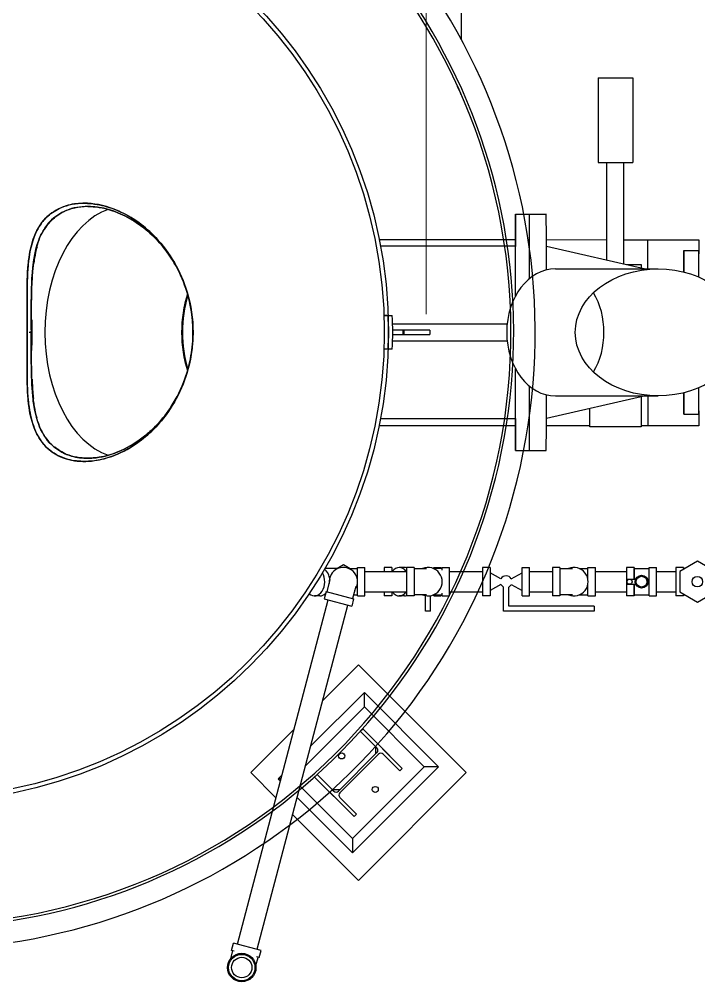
# Model space of a CAD drawing. Header units: metres. Extents: x 0 to 63075, y 0 to 44550.
# Drawn here: x 60443.5 to 60744.9, y 37274.5 to 37701.2 of the extents above; entities that cross this region are included whole.
import ezdxf

# ---------------------------------------------------------------- set-up
doc = ezdxf.new("R2010")
doc.units = ezdxf.units.M
doc.header["$LTSCALE"] = 75
for name, color, linetype in [('GSB', 7, 'Continuous'), ('ML6', 1, 'Continuous'), ('SL1', 8, 'Continuous')]:
    doc.layers.add(name, color=color, linetype=linetype)
doc.styles.add('Arial', font='arial.ttf')
doc.dimstyles.new('VL0-GL_L', dxfattribs={"dimtxt": 0.18, "dimasz": 0.18, "dimexe": 0.18, "dimexo": 0.0625, "dimgap": 0.09, "dimtad": 0, "dimtih": 1, "dimtoh": 1, "dimdec": 4, "dimzin": 0, "dimdsep": 46, "dimtxsty": 'Standard', "dimcen": 0.09, "dimadec": 0, "dimazin": 0, "dimtfac": 1, "dimtdec": 4, "dimtofl": 0, "dimtmove": 0, "dimatfit": 3, "dimfxl": 1, "dimtolj": 1, "dimtzin": 0, "dimarcsym": 0})

# ---------------------------------------------------------------- blocks, each defined once
blk = doc.blocks.new('A$C6bae614f')
at = {"layer": 'SL1'}
for p, q in [((417973.8, 25816), (417973.8, 26886.7)), ((418377.5, 25703.8), (418479.5, 25703.8)), ((418377.5, 25703.8), (418377.5, 25453.8)), ((418479.5, 25703.8), (418479.5, 25453.8)), ((418377.5, 25453.8), (418479.5, 25453.8)), ((418403.5, 25166.2), (418403.5, 25453.8)), ((418453.5, 25154.8), (418453.5, 25453.8)), ((416864.1, 25333.9), (416859, 25333.9)), ((416861.5, 25333.9), (416861.1, 25333.9)), ((416866, 25333.9), (416866.3, 25333.9)), ((416869.8, 25324.4), (416869.8, 25324.4)), ((416873.3, 25324.3), (416871.1, 25324.3)), ((418133.2, 25302.1), (418224.4, 25302.1)), ((417730.9, 25226.5), (418133.1, 25226.5)), ((418133.2, 25206.8), (417734.7, 25206.8)), ((418224.4, 25226.5), (418403.5, 25226.4)), ((418224.4, 25206.8), (418517.6, 25140.3)), ((418453.5, 25226.4), (418674.3, 25226.4)), ((418524.3, 25140.3), (418524.3, 25226.4)), ((418674.3, 25226.4), (418674.3, 25184.6)), ((418630.4, 25194.1), (418674.3, 25194.1)), ((418462.5, 25152.8), (418504.5, 25152.8)), ((418504.5, 25152.8), (418504.5, 25143.3)), ((418251, 25140.3), (418554.7, 25140.3)), ((417756.7, 25002.8), (417744.8, 25002.8)), ((417744.8, 25002.8), (417769.1, 25002.8)), ((417770.2, 24977.8), (418108.7, 24977.8)), ((416703.1, 24952.8), (416697, 24952.8)), ((416703.1, 24952.8), (416703.1, 24956.2)), ((416703.1, 24952.8), (416703.1, 24949.4)), ((417180.9, 24952.8), (417180.7, 24952.8)), ((417770.5, 24946.6), (417770.5, 24959.1)), ((417880.2, 24959.1), (417770.5, 24959.1)), ((417770.5, 24946.6), (417880.2, 24946.6)), ((417800.2, 24959.1), (417800.2, 24946.6)), ((417803.1, 24959.1), (417803.1, 24946.6)), ((417880.2, 24959.1), (417880.2, 24946.6)), ((417770.2, 24927.8), (418108.7, 24927.8)), ((417769.1, 24902.8), (417744.8, 24902.8)), ((418517.6, 24765.3), (418224.4, 24698.8)), ((418251, 24765.3), (418554.7, 24765.3)), ((418504.5, 24762.3), (418504.5, 24673.8)), ((418524.3, 24765.3), (418524.3, 24676.4)), ((418352.5, 24673.8), (418352.5, 24727.9)), ((418674.3, 24721), (418674.3, 24676.4)), ((417734.7, 24698.8), (418133.2, 24698.8)), ((418630.4, 24711.5), (418674.3, 24711.5)), ((418133.1, 24676.5), (417730.3, 24676.5)), ((418352.5, 24676.5), (418224.4, 24676.5)), ((418504.5, 24673.8), (418352.5, 24673.8)), ((418674.3, 24676.4), (418504.5, 24676.4)), ((416875.8, 24581.4), (416869.8, 24581.4)), ((416873.3, 24581.4), (416871.1, 24581.4)), ((418133.2, 24603.6), (418224.3, 24603.6)), ((416865.1, 24571.9), (416859.1, 24571.9)), ((417605.2, 24255.7), (417624.9, 24267.1)), ((417624.9, 24267.1), (417644.6, 24255.7)), ((418670.4, 24277.1), (418618.2, 24247)), ((418722.7, 24247), (418670.4, 24277.1)), ((417608.9, 24255.7), (417570.4, 24255.7)), ((417640.9, 24255.7), (417666.2, 24255.7)), ((417666.2, 24224.8), (417666.2, 24258.9)), ((417666.2, 24258.9), (417688.4, 24258.9)), ((417688.4, 24174.8), (417688.4, 24258.9)), ((417688.4, 24247), (417811.4, 24247)), ((417745.8, 24258.9), (417745.8, 24247)), ((417768.1, 24258.9), (417745.8, 24258.9)), ((417768.1, 24258.9), (417768.1, 24247)), ((417805.7, 24258.9), (417790, 24258.9)), ((417811.4, 24258.9), (417811.4, 24174.8)), ((417833.6, 24258.9), (417811.4, 24258.9)), ((417833.6, 24258.9), (417833.6, 24174.8)), ((417833.6, 24255.7), (417870.9, 24255.7)), ((417916.2, 24255.7), (417890.9, 24255.7)), ((417891.6, 24255.7), (417891.6, 24258.9)), ((417891.6, 24258.9), (417913.8, 24258.9)), ((417913.8, 24255.7), (417913.8, 24258.9)), ((417916.2, 24250.8), (417916.2, 24258.9)), ((417916.2, 24258.9), (417938.4, 24258.9)), ((417938.4, 24174.8), (417938.4, 24258.9)), ((417938.4, 24247), (418036.1, 24247)), ((418036.1, 24258.8), (418036.1, 24174.8)), ((418058.3, 24258.8), (418036.1, 24258.8)), ((418058.3, 24258.8), (418058.3, 24174.8)), ((418090.4, 24225.3), (418058.3, 24243.3)), ((418120.8, 24225.3), (418152.9, 24243.2)), ((418152.9, 24174.8), (418152.9, 24258.8)), ((418152.9, 24258.8), (418175.1, 24258.8)), ((418175.1, 24174.8), (418175.1, 24258.8)), ((418175.1, 24247), (418242.1, 24247)), ((418242.1, 24258.8), (418242.1, 24174.8)), ((418264.3, 24258.8), (418242.1, 24258.8)), ((418264.3, 24258.8), (418264.3, 24174.8)), ((418264.3, 24255.7), (418301.6, 24255.7)), ((418321.6, 24255.7), (418346.9, 24255.7)), ((418346.9, 24224.8), (418346.9, 24258.8)), ((418346.9, 24258.8), (418369.1, 24258.8)), ((418369.1, 24174.8), (418369.1, 24258.8)), ((418369.1, 24247), (418461.1, 24247)), ((418461.1, 24258.8), (418461.1, 24174.8)), ((418483.3, 24258.8), (418461.1, 24258.8)), ((418483.3, 24258.8), (418483.3, 24224.3)), ((418483.3, 24224.3), (418483.3, 24255.7)), ((418483.3, 24255.7), (418527.9, 24255.7)), ((418527.9, 24174.8), (418527.9, 24258.8)), ((418527.9, 24258.8), (418550.1, 24258.8)), ((418550.1, 24174.8), (418550.1, 24258.8)), ((418550.1, 24247), (418606.9, 24247)), ((418606.9, 24258.8), (418606.9, 24174.8)), ((418629.2, 24258.8), (418606.9, 24258.8)), ((418618.2, 24247), (418618.2, 24186.6)), ((418629.2, 24258.8), (418629.2, 24253.3)), ((418629.2, 24253.3), (418629.2, 24255.7)), ((418629.2, 24255.7), (418633.3, 24255.7)), ((417576.8, 24186.8), (417586.3, 24222.8)), ((417666.2, 24174.8), (417666.2, 24208.9)), ((418090.4, 24208.3), (418058.3, 24190.4)), ((418120.8, 24208.3), (418152.9, 24190.4)), ((418346.9, 24174.8), (418346.9, 24208.8)), ((418462.6, 24209.3), (418462.6, 24224.3)), ((418462.6, 24224.3), (418488.1, 24224.3)), ((418462.6, 24209.3), (418488.1, 24209.3)), ((418483.3, 24177.9), (418483.3, 24209.3)), ((418483.3, 24209.3), (418483.3, 24174.8)), ((417573.7, 24187.6), (417568.1, 24166.1)), ((417573.7, 24187.6), (417655, 24166.2)), ((417661.4, 24203), (417651.9, 24167)), ((417688.4, 24186.7), (417811.4, 24186.7)), ((417745.8, 24186.7), (417745.8, 24174.8)), ((417768.1, 24186.7), (417768.1, 24174.8)), ((417916.2, 24174.8), (417916.2, 24182.8)), ((417938.4, 24186.7), (418036.1, 24186.7)), ((418098.1, 24129.8), (418098.1, 24201.1)), ((418113.1, 24144.8), (418113.1, 24201.1)), ((418175.1, 24186.6), (418242.1, 24186.6)), ((418369.1, 24186.6), (418461.1, 24186.6)), ((418550.1, 24186.6), (418606.9, 24186.6)), ((418618.2, 24186.6), (418670.4, 24156.5)), ((418629.2, 24177.9), (418629.2, 24180.3)), ((418629.2, 24180.3), (418629.2, 24174.8)), ((418670.4, 24156.5), (418722.7, 24186.6)), ((417311.9, 23146.9), (417579.5, 24163.1)), ((417555.7, 24174.8), (417540, 24174.8)), ((417571.2, 24178), (417567.1, 24178)), ((417568.1, 24166.1), (417649.4, 24144.7)), ((417655, 24166.2), (417649.4, 24144.7)), ((417654.8, 24178), (417666.2, 24178)), ((417666.2, 24174.8), (417688.4, 24174.8)), ((417768.1, 24174.8), (417745.8, 24174.8)), ((417805.7, 24174.8), (417790, 24174.8)), ((417833.6, 24174.8), (417811.4, 24174.8)), ((417870.9, 24178), (417833.6, 24178)), ((417867.4, 24129.8), (417867.4, 24175.5)), ((417882.4, 24129.8), (417882.4, 24175.5)), ((417890.9, 24178), (417916.2, 24178)), ((417891.6, 24174.8), (417891.6, 24178)), ((417891.6, 24174.8), (417913.8, 24174.8)), ((417913.8, 24174.8), (417913.8, 24178)), ((417916.2, 24174.8), (417938.4, 24174.8)), ((418058.3, 24174.8), (418036.1, 24174.8)), ((418152.9, 24174.8), (418175.1, 24174.8)), ((418264.3, 24174.8), (418242.1, 24174.8)), ((418301.6, 24177.9), (418264.3, 24177.9)), ((418321.6, 24177.9), (418346.9, 24177.9)), ((418346.9, 24174.8), (418369.1, 24174.8)), ((418483.3, 24174.8), (418461.1, 24174.8)), ((418483.3, 24177.9), (418527.9, 24177.9)), ((418527.9, 24174.8), (418550.1, 24174.8)), ((418629.2, 24174.8), (418606.9, 24174.8)), ((418629.2, 24177.9), (418633.3, 24177.9)), ((417370.2, 23131.6), (417637.9, 24147.7)), ((417882.4, 24129.8), (417867.4, 24129.8)), ((418365.6, 24129.8), (418098.1, 24129.8)), ((418365.6, 24144.8), (418113.1, 24144.8)), ((418365.6, 24144.8), (418365.6, 24129.8)), ((417669.4, 23971.4), (417563.5, 23865.5)), ((417987.6, 23653.2), (417669.4, 23971.4)), ((417687.1, 23889.8), (417528, 23730.8)), ((417687.1, 23847.4), (417687.1, 23889.8)), ((417687.1, 23889.8), (417906.3, 23670.6)), ((417687.1, 23847.4), (417512.9, 23673.2)), ((417863.9, 23670.6), (417687.1, 23847.4)), ((417674.9, 23775.1), (417682.1, 23782.3)), ((417682.1, 23782.3), (417798.8, 23665.7)), ((417478.8, 23780.8), (417351.2, 23653.2)), ((417724.1, 23725.9), (417674.9, 23775.1)), ((417724.1, 23725.9), (417719.9, 23730.2)), ((417720.5, 23729.6), (417719.9, 23730.2)), ((417720.5, 23708.4), (417720.5, 23729.6)), ((417726.7, 23737.8), (417798.8, 23665.7)), ((417610.3, 23598.2), (417724.1, 23712.1)), ((417610.3, 23598.2), (417724.1, 23712.1)), ((417728.5, 23707.7), (417614.7, 23593.8)), ((417728.5, 23707.7), (417614.7, 23593.8)), ((417791.6, 23658.5), (417742.4, 23707.7)), ((417791.6, 23658.5), (417742.4, 23707.7)), ((417651.7, 23458.5), (417863.9, 23670.6)), ((417651.7, 23416.1), (417906.3, 23670.6)), ((417906.3, 23670.6), (417863.9, 23670.6)), ((417351.2, 23653.2), (417425.6, 23578.7)), ((417443.3, 23646.1), (417432.5, 23635.3)), ((417540, 23640.2), (417547.2, 23647.4)), ((417656.7, 23523.5), (417540, 23640.2)), ((417547.2, 23647.4), (417596.4, 23598.2)), ((417669.4, 23335), (417987.6, 23653.2)), ((417798.8, 23665.7), (417791.6, 23658.5)), ((417798.8, 23665.7), (417791.6, 23658.5)), ((417440.5, 23635.3), (417432.5, 23635.3)), ((417432.5, 23635.3), (417438.8, 23629)), ((417497.1, 23613.2), (417651.7, 23458.5)), ((417656.7, 23523.5), (417584.6, 23595.6)), ((417592.2, 23602.5), (417596.4, 23598.2)), ((417592.8, 23601.9), (417592.2, 23602.5)), ((417614, 23601.9), (417592.8, 23601.9)), ((417488.2, 23579.6), (417651.7, 23416.1)), ((417614.7, 23580), (417663.9, 23530.8)), ((417614.7, 23580), (417663.9, 23530.8)), ((417475, 23529.4), (417669.4, 23335)), ((417663.9, 23530.8), (417656.7, 23523.5)), ((417663.9, 23530.8), (417656.7, 23523.5)), ((417651.7, 23458.5), (417651.7, 23416.1)), ((417294.7, 23128.5), (417300.4, 23149.9)), ((417302.5, 23126.4), (417294.7, 23128.5)), ((417381.7, 23128.5), (417300.4, 23149.9)), ((417376, 23107.1), (417381.7, 23128.5)), ((417297.8, 23127.7), (417291.3, 23103.2)), ((417366.5, 23083.4), (417372.9, 23107.9)), ((417376, 23107.1), (417368.3, 23109.1))]:
    blk.add_line(p, q, dxfattribs=at)
for centre, radius in [((416369.8, 24952.9), 1388.4), ((416369.8, 24952.9), 1376), ((418470.1, 24216.8), 7.5), ((418505.6, 24216.8), 19), ((418505.6, 24216.8), 15.9), ((418670.4, 24216.8), 15.6), ((417619.9, 23702.4), 9), ((417718.9, 23603.4), 9), ((417324.8, 23077.8), 42), ((417324.8, 23077.8), 38.9), ((417324.8, 23077.8), 30.2)]:
    blk.add_circle(centre, radius, dxfattribs=at)
for centre, radius, start, end in [((416369.8, 24952.9), 1750, 185.8289, 180.3095), ((416369.8, 24952.9), 1821.5, 185.5993, 68.3648), ((416369.8, 24952.9), 1758, 185.8023, 69.7657), ((416865.9, 25135.5), 198.3, 91.7807, 92.9759), ((416845.3, 25199.8), 117, 129.1358, 130.5179), ((416840.9, 25212.3), 104.7, 130.8336, 131.6088), ((416908.6, 24952.9), 849.6, 356.6241, 3.3722), ((416908.6, 24952.9), 862, 356.6727, 3.3235), ((416870.9, 24768.8), 187.5, 266.3702, 270.6681), ((416865.9, 24762.8), 191, 267.7882, 268.6339), ((417624.9, 24216.8), 42, 322.831, 187.6534), ((417874.9, 24216.8), 42, 247.5869, 112.4093), ((418305.6, 24216.8), 42, 247.5869, 112.4093), ((418105.6, 24216.8), 17.4, 29.2105, 150.7857), ((418105.6, 24216.8), 17.4, 209.2105, 244.4255), ((418105.6, 24216.8), 17.4, 295.5707, 330.7857), ((417717.2, 23719), 9.8, 314.9982, 44.9982), ((417717.2, 23719), 9.8, 314.9981, 44.9981), ((417735.5, 23700.7), 9.8, 44.9982, 134.9982), ((417735.5, 23700.7), 9.8, 44.9981, 134.9981), ((417603.4, 23605.1), 9.8, 224.9982, 314.9982), ((417603.4, 23605.1), 9.8, 224.9981, 314.9981), ((417621.6, 23586.9), 9.8, 134.9982, 224.9982), ((417621.6, 23586.9), 9.8, 134.9981, 224.9981)]:
    blk.add_arc(centre, radius, start, end, dxfattribs=at)
for centre, major_axis, ratio, start_param, end_param in [((416982.1, 24952.8), (0, 371.5), 0.642788, 0.217034, 1.570796), ((418133.2, 24952.8), (0, 349.2), 0.000235, 5.024836, 7.039642), ((418174.3, 24952.8), (0, 349.2), 0.000235, 5.183743, 6.283185), ((418224.3, 24952.8), (0, 349.2), 0.000235, 5.268141, 6.283185), ((418630.4, 24952.8), (0, 241.3), 0.000235, 5.543893, 7.022361), ((418674.3, 24952.8), (0, 241.3), 0.000235, 5.457299, 6.283185), ((418251, 24952.8), (0, 187.5), 0.765978, 0, 1.570796), ((417306.6, 24952.8), (0, 244.5), 0.642788, 1.109387, 2.032261), ((417304.5, 24952.8), (0, -244.9), 0.642788, 4.233922, 4.712389), ((418251, 24952.8), (0, 187.5), 0.765978, 4.039283, 5.385495), ((418251, 24952.8), (0, -187.5), 0.765978, 0.89769, 2.243903), ((416941.9, 24952.8), (0, -371.5), 0.642788, 4.613525, 4.703418), ((416941.9, 24952.8), (0, 371.5), 0.642788, 1.570919, 1.669661), ((416982.1, 24952.8), (0, -371.5), 0.642788, 4.712389, 6.066213), ((417304.5, 24952.8), (0, -244.9), 0.642788, 4.712389, 5.190911), ((418251, 24952.8), (0, -187.5), 0.765978, 4.712389, 6.283185), ((416941.9, 24952.8), (0, 371.5), 0.642788, 1.67084, 1.671406), ((418133.2, 24952.8), (0, -349.2), 0.000235, 5.526729, 7.541535), ((418174.3, 24952.8), (0, -349.2), 0.000235, 0, 1.099442), ((418674.3, 24952.8), (0, -241.3), 0.000235, 0, 0.825886), ((418224.3, 24952.8), (0, -349.2), 0.000235, 6.283185, 7.29823), ((418630.4, 24952.8), (0, -241.3), 0.000235, 5.54401, 7.022477), ((417540, 24216.8), (0, -42), 0.707107, 5.7155, 8.535591), ((417555.7, 24216.8), (0, 42), 0.707107, 4.983662, 5.803254), ((417790, 24216.8), (0, 42), 0.707107, 5.512628, 7.053743), ((417805.7, 24216.8), (0, 42), 0.707107, 6.092377, 6.283185), ((417555.7, 24216.8), (0, -42), 0.707107, 0, 0.58617), ((417555.7, 24216.8), (0, -42), 0.707107, 0.777024, 0.793223), ((417790, 24216.8), (0, -42), 0.707107, 5.512628, 7.053743), ((417805.7, 24216.8), (0, -42), 0.707107, 0, 0.190809)]:
    blk.add_ellipse(centre, major_axis=major_axis, ratio=ratio, start_param=start_param, end_param=end_param, dxfattribs=at)
blk.add_ellipse((418554.7, 24952.8), major_axis=(244.8, 0), ratio=0.765978, dxfattribs=at)
for points, knots in [([(417963, 25676.8), (417964.8, 25672.9), (417966.4, 25669.3), (417967.8, 25666.2), (417969.5, 25662.4), (417970.8, 25659.3), (417971.8, 25657.2), (417973.2, 25653.9), (417973.7, 25652.7), (417973.7, 25652.7), (417973.7, 25652.7), (417973.1, 25654.1), (417972.1, 25656.4), (417970.2, 25660.9), (417966.7, 25668.7), (417962.2, 25678.5), (417961.9, 25679.2), (417961.6, 25679.9), (417961.3, 25680.6)], [-74.302246, -74.302246, -74.302246, -74.302246, -56.092251, -56.092251, -56.092251, -33.655351, -33.655351, -33.655351, 0, 0, 0, 35.634074, 35.634074, 35.634074, 106.902222, 106.902222, 106.902222, 112.057542, 112.057542, 112.057542, 112.057542]), ([(416859, 25333.9), (416885.8, 25334.3), (416917.2, 25328.4), (416948, 25316.4), (416967.5, 25308.8), (416986.9, 25298.8), (417004.5, 25287.5), (417010.4, 25283.7), (417016.2, 25279.8), (417021.8, 25275.7), (417055.8, 25250.9), (417087.6, 25217.9), (417113.3, 25179), (417130.5, 25153.1), (417144.9, 25124.5), (417155.9, 25094.4), (417166.9, 25064.2), (417174.3, 25032.5), (417178, 25000.8), (417179.9, 24985), (417180.9, 24969.1), (417180.9, 24953.1), (417180.9, 24913.2), (417175, 24872.8), (417163.5, 24834.2), (417154.3, 24803.4), (417141.4, 24773.9), (417125.7, 24746.7), (417109.9, 24719.6), (417091.2, 24694.8), (417070.7, 24673.2), (417055.3, 24657.1), (417038.9, 24642.8), (417022.1, 24630.4), (416999.8, 24613.9), (416974.1, 24599.5), (416948, 24589.4), (416928.5, 24581.9), (416908.8, 24576.8), (416890.3, 24574.2), (416884.2, 24573.3), (416878.1, 24572.7), (416872.2, 24572.3), (416850.1, 24570.7), (416826.9, 24573), (416806.1, 24579.4), (416790.6, 24584.3), (416776.3, 24591.5), (416764.2, 24600.2), (416760.1, 24603.1), (416756.3, 24606.2), (416752.7, 24609.4), (416735.3, 24624.5), (416721.4, 24645.6), (416711.8, 24670.6), (416704.6, 24689.3), (416699.8, 24710.1), (416696.7, 24731.6), (416695.6, 24738.7), (416694.8, 24745.9), (416694.1, 24753.1), (416691.3, 24780.7), (416690.7, 24813.2), (416690.6, 24847.7), (416690.6, 24864.9), (416690.7, 24882.6), (416690.8, 24900.4), (416690.9, 24918.1), (416690.9, 24935.8), (416691, 24952.9), (416691.1, 24987.2), (416690.5, 25023.6), (416690.5, 25058.1), (416690.6, 25083.9), (416691, 25108.6), (416692.4, 25131), (416692.9, 25138.5), (416693.4, 25145.7), (416694, 25152.7), (416696.7, 25181.6), (416702.1, 25210.3), (416711.8, 25235.2), (416716.6, 25247.6), (416722.5, 25259.1), (416729.4, 25269.4), (416736.3, 25279.7), (416744.2, 25288.7), (416752.6, 25296.5), (416766.8, 25309.4), (416785.3, 25320), (416806.1, 25326.4), (416821.7, 25331.2), (416838.7, 25333.6), (416855.5, 25333.9), (416856.7, 25333.9), (416857.9, 25333.9), (416859, 25333.9)], [0, 0, 0, 0, 0.04813, 0.04813, 0.04813, 0.078563, 0.078563, 0.078563, 0.088708, 0.088708, 0.088708, 0.149715, 0.149715, 0.149715, 0.190386, 0.190386, 0.190386, 0.231057, 0.231057, 0.231057, 0.251393, 0.251393, 0.251393, 0.302231, 0.302231, 0.302231, 0.342901, 0.342901, 0.342901, 0.383572, 0.383572, 0.383572, 0.414075, 0.414075, 0.414075, 0.454652, 0.454652, 0.454652, 0.485085, 0.485085, 0.485085, 0.49523, 0.49523, 0.49523, 0.533533, 0.533533, 0.533533, 0.562261, 0.562261, 0.562261, 0.571837, 0.571837, 0.571837, 0.617682, 0.617682, 0.617682, 0.652067, 0.652067, 0.652067, 0.663528, 0.663528, 0.663528, 0.707458, 0.707458, 0.707458, 0.729423, 0.729423, 0.729423, 0.751388, 0.751388, 0.751388, 0.79532, 0.79532, 0.79532, 0.828268, 0.828268, 0.828268, 0.839251, 0.839251, 0.839251, 0.885098, 0.885098, 0.885098, 0.908022, 0.908022, 0.908022, 0.930945, 0.930945, 0.930945, 0.969248, 0.969248, 0.969248, 0.997976, 0.997976, 0.997976, 1, 1, 1, 1]), ([(416859, 25333.9), (416835.3, 25334.2), (416811.4, 25329.7), (416790.9, 25320.8), (416776.3, 25314.5), (416763.4, 25306), (416752.6, 25296.5), (416735.3, 25281.3), (416721.3, 25260.1), (416711.7, 25235.2), (416704.5, 25216.5), (416699.7, 25195.7), (416696.7, 25174.2), (416695.6, 25167.1), (416694.8, 25159.9), (416694.1, 25152.7), (416691.3, 25125.1), (416690.7, 25092.6), (416690.6, 25058.1), (416690.6, 25040.8), (416690.7, 25023.1), (416690.8, 25005.4), (416690.9, 24987.7), (416690.9, 24970), (416691, 24952.9), (416691.1, 24918.6), (416690.5, 24882.1), (416690.6, 24847.7), (416690.6, 24821.9), (416691.1, 24797.1), (416692.4, 24774.7), (416692.9, 24767.3), (416693.4, 24760.1), (416694.1, 24753.1), (416696.7, 24724.1), (416702.1, 24695.5), (416711.8, 24670.6), (416716.6, 24658.2), (416722.5, 24646.6), (416729.4, 24636.4), (416736.3, 24626.1), (416744.2, 24617.1), (416752.7, 24609.3), (416766.8, 24596.4), (416785.3, 24585.8), (416806.2, 24579.4), (416821.8, 24574.6), (416838.7, 24572.2), (416855.5, 24571.9), (416861.1, 24571.8), (416866.7, 24572), (416872.3, 24572.2), (416901.6, 24573.6), (416935.4, 24582.6), (416967.5, 24597.7), (416986.7, 24606.8), (417005.3, 24618.2), (417022.1, 24630.4), (417055.8, 24654.9), (417087.6, 24687.9), (417113.4, 24726.8), (417130.5, 24752.7), (417145, 24781.3), (417155.9, 24811.4), (417166.9, 24841.6), (417174.3, 24873.3), (417178, 24905), (417179.9, 24920.8), (417180.9, 24936.7), (417180.9, 24952.7), (417180.9, 24992.6), (417175, 25033.1), (417163.5, 25071.6), (417154.2, 25102.4), (417141.4, 25131.9), (417125.7, 25159.1), (417109.9, 25186.2), (417091.2, 25211), (417070.6, 25232.6), (417055.2, 25248.7), (417038.8, 25263), (417022.1, 25275.4), (416999.8, 25291.9), (416974, 25306.3), (416948, 25316.4), (416928.5, 25323.9), (416908.8, 25329), (416890.3, 25331.6), (416884.1, 25332.5), (416878.1, 25333.1), (416872.2, 25333.5), (416867.9, 25333.8), (416863.5, 25333.9), (416859, 25333.9)], [-2499.064893, -2499.064893, -2499.064893, -2499.064893, -2404.793792, -2404.793792, -2404.793792, -2337.639531, -2337.639531, -2337.639531, -2230.465877, -2230.465877, -2230.465877, -2150.085635, -2150.085635, -2150.085635, -2123.292222, -2123.292222, -2123.292222, -2020.596513, -2020.596513, -2020.596513, -1969.248658, -1969.248658, -1969.248658, -1917.900804, -1917.900804, -1917.900804, -1815.208159, -1815.208159, -1815.208159, -1738.188676, -1738.188676, -1738.188676, -1712.515515, -1712.515515, -1712.515515, -1605.344281, -1605.344281, -1605.344281, -1551.758664, -1551.758664, -1551.758664, -1498.173048, -1498.173048, -1498.173048, -1408.633381, -1408.633381, -1408.633381, -1341.47863, -1341.47863, -1341.47863, -1319.093714, -1319.093714, -1319.093714, -1200.524579, -1200.524579, -1200.524579, -1129.383099, -1129.383099, -1129.383099, -986.773392, -986.773392, -986.773392, -891.700254, -891.700254, -891.700254, -796.627116, -796.627116, -796.627116, -749.090547, -749.090547, -749.090547, -630.24748, -630.24748, -630.24748, -535.173026, -535.173026, -535.173026, -440.098572, -440.098572, -440.098572, -368.792731, -368.792731, -368.792731, -273.935379, -273.935379, -273.935379, -202.792365, -202.792365, -202.792365, -179.078028, -179.078028, -179.078028, -161.425362, -161.425362, -161.425362, -161.425362]), ([(416703.1, 24960.4), (416703.2, 24992.1), (416702.9, 25025.4), (416703.3, 25057), (416703.7, 25082.6), (416704.5, 25107.1), (416706.3, 25129.3), (416706.9, 25136.7), (416707.6, 25143.8), (416708.3, 25150.7), (416711.5, 25179.2), (416717.6, 25207.2), (416727.8, 25231.4), (416732.9, 25243.5), (416739, 25254.7), (416746.1, 25264.6), (416753.2, 25274.5), (416761.2, 25283.2), (416769.8, 25290.5), (416783.9, 25302.6), (416802, 25312.4), (416822.3, 25318.1), (416834.1, 25321.4), (416846.7, 25323.4), (416859.3, 25324.1)], [-2681.774328, -2681.774328, -2681.774328, -2681.774328, -2587.626366, -2587.626366, -2587.626366, -2511.377754, -2511.377754, -2511.377754, -2485.961551, -2485.961551, -2485.961551, -2380.49889, -2380.49889, -2380.49889, -2327.76756, -2327.76756, -2327.76756, -2275.03623, -2275.03623, -2275.03623, -2188.380043, -2188.380043, -2188.380043, -2137.775077, -2137.775077, -2137.775077, -2137.775077]), ([(417180.7, 24952.8), (417181.2, 25006.5), (417169.7, 25061.5), (417148.6, 25111.2), (417139.6, 25132.5), (417128.8, 25152.8), (417116.5, 25171.7), (417100.2, 25196.8), (417081.2, 25219.5), (417060.9, 25238.9), (417050.7, 25248.6), (417040.2, 25257.5), (417029.5, 25265.7), (417008.3, 25281.8), (416983.7, 25296), (416958.8, 25306), (416940.2, 25313.5), (416921.3, 25318.7), (416903.6, 25321.6), (416897.7, 25322.5), (416891.9, 25323.2), (416886.2, 25323.7), (416864.9, 25325.6), (416842.6, 25323.8), (416822.3, 25318), (416812.2, 25315.2), (416802.6, 25311.3), (416793.8, 25306.6), (416784.9, 25301.9), (416776.9, 25296.4), (416769.7, 25290.5), (416752.2, 25276.1), (416737.9, 25255.7), (416727.7, 25231.5), (416720.1, 25213.3), (416714.9, 25192.9), (416711.4, 25171.9), (416710.2, 25164.8), (416709.2, 25157.8), (416708.3, 25150.7), (416705, 25123.4), (416703.8, 25091.2), (416703.4, 25057), (416703.2, 25040), (416703.1, 25022.4), (416703.1, 25004.9), (416703.1, 24987.3), (416703.1, 24969.8), (416703.1, 24952.8), (416703.1, 24952.8), (416703.1, 24952.8), (416703.1, 24952.8)], [1551.69991, 1551.69991, 1551.69991, 1551.69991, 1712.369077, 1712.369077, 1712.369077, 1781.199663, 1781.199663, 1781.199663, 1872.973778, 1872.973778, 1872.973778, 1918.860835, 1918.860835, 1918.860835, 2010.292345, 2010.292345, 2010.292345, 2078.865977, 2078.865977, 2078.865977, 2101.723855, 2101.723855, 2101.723855, 2188.380043, 2188.380043, 2188.380043, 2231.708136, 2231.708136, 2231.708136, 2275.03623, 2275.03623, 2275.03623, 2380.49889, 2380.49889, 2380.49889, 2459.595886, 2459.595886, 2459.595886, 2485.961551, 2485.961551, 2485.961551, 2587.626366, 2587.626366, 2587.626366, 2638.458773, 2638.458773, 2638.458773, 2689.291181, 2689.291181, 2689.291181, 2689.317683, 2689.317683, 2689.317683, 2689.317683]), ([(416869.8, 25324.4), (416875.3, 25324.4), (416880.8, 25324.1), (416886.3, 25323.7), (416908.7, 25322.1), (416934, 25316.1), (416958.9, 25306), (416977.5, 25298.4), (416995.9, 25288.5), (417013, 25277.3), (417018.7, 25273.5), (417024.2, 25269.6), (417029.5, 25265.6), (417061.7, 25241.6), (417092, 25209.5), (417116.5, 25171.7), (417132.9, 25146.5), (417146.6, 25118.8), (417157.1, 25089.6), (417164.9, 25067.7), (417170.9, 25045), (417174.8, 25022), (417178.8, 24999.1), (417180.7, 24975.8), (417180.7, 24952.9), (417180.7, 24952.8), (417180.7, 24952.8), (417180.7, 24952.8)], [-2123.820376, -2123.820376, -2123.820376, -2123.820376, -2101.723855, -2101.723855, -2101.723855, -2010.292345, -2010.292345, -2010.292345, -1941.718712, -1941.718712, -1941.718712, -1918.860835, -1918.860835, -1918.860835, -1781.199663, -1781.199663, -1781.199663, -1689.425548, -1689.425548, -1689.425548, -1620.594962, -1620.594962, -1620.594962, -1551.764376, -1551.764376, -1551.764376, -1551.69991, -1551.69991, -1551.69991, -1551.69991]), ([(416740.5, 25254), (416742.8, 25257.7), (416745.1, 25261.3), (416747.6, 25264.8), (416754.7, 25274.7), (416762.8, 25283.3), (416771.4, 25290.6)], [2203.470164, 2203.470164, 2203.470164, 2203.470164, 2221.864921, 2221.864921, 2221.864921, 2274.618953, 2274.618953, 2274.618953, 2274.618953]), ([(416720.2, 25205.5), (416717.1, 25194.7), (416714.7, 25183.5), (416712.7, 25172), (416711.7, 25166), (416710.8, 25160), (416710.1, 25153.9)], [-2132.982686, -2132.982686, -2132.982686, -2132.982686, -2089.97984, -2089.97984, -2089.97984, -2067.367665, -2067.367665, -2067.367665, -2067.367665]), ([(416705.4, 25091.2), (416705.9, 25104.5), (416706.6, 25117.3), (416707.6, 25129.5), (416708.1, 25135.9), (416708.7, 25142.1), (416709.4, 25148.1)], [1996.494461, 1996.494461, 1996.494461, 1996.494461, 2038.167826, 2038.167826, 2038.167826, 2060.257, 2060.257, 2060.257, 2060.257]), ([(416704.3, 24899.1), (416704.3, 24917.2), (416704.3, 24935.3), (416704.4, 24952.9), (416704.4, 24965.1), (416704.4, 24977.6), (416704.3, 24990.2)], [1807.590349, 1807.590349, 1807.590349, 1807.590349, 1860.122839, 1860.122839, 1860.122839, 1896.697834, 1896.697834, 1896.697834, 1896.697834]), ([(416704.3, 24990), (416704.3, 24977.4), (416704.3, 24965), (416704.4, 24952.8), (416704.4, 24940.6), (416704.4, 24928.1), (416704.3, 24915.5)], [-1896.532595, -1896.532595, -1896.532595, -1896.532595, -1860.122839, -1860.122839, -1860.122839, -1823.547859, -1823.547859, -1823.547859, -1823.547859]), ([(416703.1, 24945.2), (416703.2, 24913.5), (416702.9, 24880.2), (416703.3, 24848.6), (416703.7, 24823), (416704.5, 24798.5), (416706.3, 24776.4), (416706.9, 24769), (416707.6, 24761.9), (416708.3, 24755), (416711.6, 24726.5), (416717.6, 24698.5), (416727.8, 24674.3), (416732.9, 24662.1), (416739, 24651), (416746.1, 24641.1), (416753.2, 24631.2), (416761.2, 24622.5), (416769.8, 24615.2), (416783.9, 24603.1), (416802, 24593.3), (416822.3, 24587.6), (416837.5, 24583.3), (416853.9, 24581.3), (416870.2, 24581.4), (416875.6, 24581.4), (416881, 24581.6), (416886.3, 24582), (416908.8, 24583.6), (416934, 24589.6), (416958.9, 24599.7), (416977.5, 24607.3), (416996, 24617.2), (417013, 24628.4), (417018.7, 24632.2), (417024.2, 24636.1), (417029.6, 24640.1), (417061.8, 24664.1), (417092.1, 24696.2), (417116.6, 24734), (417132.9, 24759.2), (417146.6, 24787), (417157.1, 24816.1), (417164.9, 24838), (417170.9, 24860.7), (417174.8, 24883.7), (417178.8, 24906.6), (417180.7, 24929.9), (417180.7, 24952.8)], [421.813017, 421.813017, 421.813017, 421.813017, 515.91688, 515.91688, 515.91688, 592.163327, 592.163327, 592.163327, 617.578809, 617.578809, 617.578809, 723.039358, 723.039358, 723.039358, 775.769633, 775.769633, 775.769633, 828.499908, 828.499908, 828.499908, 915.156704, 915.156704, 915.156704, 980.149302, 980.149302, 980.149302, 1001.813501, 1001.813501, 1001.813501, 1093.243139, 1093.243139, 1093.243139, 1161.815368, 1161.815368, 1161.815368, 1184.672777, 1184.672777, 1184.672777, 1322.332127, 1322.332127, 1322.332127, 1414.105027, 1414.105027, 1414.105027, 1482.934701, 1482.934701, 1482.934701, 1551.69991, 1551.69991, 1551.69991, 1551.69991]), ([(417177.5, 24900.8), (417172.8, 24864.3), (417163, 24828.2), (417148.7, 24794.5), (417139.6, 24773.2), (417128.8, 24752.9), (417116.6, 24734.1), (417100.2, 24708.9), (417081.3, 24686.2), (417060.9, 24666.8), (417050.7, 24657.1), (417040.2, 24648.2), (417029.6, 24640.1), (417008.3, 24623.9), (416983.8, 24609.7), (416958.9, 24599.7), (416940.2, 24592.2), (416921.4, 24587), (416903.6, 24584.1), (416897.7, 24583.2), (416891.9, 24582.5), (416886.3, 24582), (416864.9, 24580.1), (416842.6, 24581.9), (416822.3, 24587.7), (416812.2, 24590.5), (416802.6, 24594.4), (416793.8, 24599.1), (416785, 24603.8), (416777, 24609.3), (416769.8, 24615.2), (416752.3, 24629.6), (416737.9, 24650), (416727.8, 24674.2), (416720.2, 24692.4), (416714.9, 24712.8), (416711.4, 24733.8), (416710.2, 24740.8), (416709.2, 24747.9), (416708.4, 24755), (416705.1, 24782.3), (416703.9, 24814.5), (416703.4, 24848.6), (416703.2, 24865.7), (416703.1, 24883.3), (416703.1, 24900.8), (416703.1, 24918.4), (416703.1, 24935.9), (416703.1, 24952.8)], [-1500.064333, -1500.064333, -1500.064333, -1500.064333, -1391.161802, -1391.161802, -1391.161802, -1322.332127, -1322.332127, -1322.332127, -1230.559227, -1230.559227, -1230.559227, -1184.672777, -1184.672777, -1184.672777, -1093.243139, -1093.243139, -1093.243139, -1024.670911, -1024.670911, -1024.670911, -1001.813501, -1001.813501, -1001.813501, -915.156704, -915.156704, -915.156704, -871.828306, -871.828306, -871.828306, -828.499908, -828.499908, -828.499908, -723.039358, -723.039358, -723.039358, -643.943946, -643.943946, -643.943946, -617.578809, -617.578809, -617.578809, -515.91688, -515.91688, -515.91688, -465.085915, -465.085915, -465.085915, -414.281453, -414.281453, -414.281453, -414.281453]), ([(416705.4, 24814.5), (416705.9, 24801.2), (416706.6, 24788.4), (416707.6, 24776.3), (416708.1, 24769.8), (416708.7, 24763.6), (416709.3, 24757.6)], [-1723.751216, -1723.751216, -1723.751216, -1723.751216, -1682.07785, -1682.07785, -1682.07785, -1659.988675, -1659.988675, -1659.988675, -1659.988675]), ([(416720.1, 24700.2), (416717.1, 24711), (416714.7, 24722.2), (416712.7, 24733.7), (416711.7, 24739.7), (416710.8, 24745.8), (416710, 24751.8)], [1587.262988, 1587.262988, 1587.262988, 1587.262988, 1630.265835, 1630.265835, 1630.265835, 1652.878011, 1652.878011, 1652.878011, 1652.878011]), ([(416804.5, 24594.6), (416796.7, 24598), (416789.4, 24602.1), (416782.7, 24606.6), (416779.2, 24608.9), (416775.9, 24611.4), (416772.8, 24613.9)], [1387.768352, 1387.768352, 1387.768352, 1387.768352, 1423.973427, 1423.973427, 1423.973427, 1442.80739, 1442.80739, 1442.80739, 1442.80739]), ([(416844.5, 24583.3), (416853.4, 24582), (416862.6, 24581.4), (416871.7, 24581.4), (416872.8, 24581.4), (416873.9, 24581.4), (416875, 24581.4)], [-1330.467133, -1330.467133, -1330.467133, -1330.467133, -1294.053667, -1294.053667, -1294.053667, -1289.554768, -1289.554768, -1289.554768, -1289.554768])]:
    blk.add_open_spline(points, degree=3, knots=knots, dxfattribs=at)
blk.add_open_spline([(417180.7, 24952.8), (417180.8, 24942), (417180.4, 24931.2), (417179.6, 24920.4)], degree=3, dxfattribs=at)
for points in [[(417869.9, 29152.1), (417869.8, 27079.4), (417869.8, 26043), (417869.7, 25006.6)], [(417869.9, 28756.6), (417869.8, 26881.6), (417869.8, 25944.1), (417869.7, 25006.6)]]:
    blk.add_leader(points, dimstyle='VL0-GL_L', override={"dimscale": 1, "dimtxt": 2.5, "dimasz": 2.5, "dimgap": 1.25, "dimtad": 0, "dimtxsty": 'Arial', "dimldrblk": 'NONE', "dimlwd": 9}, dxfattribs=at)
blk = doc.blocks.new('zw$15D4')
at = {"layer": 'ML6', "xscale": 0.2502808837766805, "yscale": 0.2502808837766805, "zscale": 0.2502808837766805}
blk.add_blockref('A$C6bae614f', (-85544.74, -3177.34), dxfattribs=at)

msp = doc.modelspace()

# ---------------------------------------------------------------- block references
at = {"layer": 'GSB', "xscale": 0.6000000000000068, "yscale": 0.6000000000000068, "zscale": 0.6000000000000068}
msp.add_blockref('zw$15D4', (49200, 35721.63), dxfattribs=at)

doc.saveas('drawing.dxf')
